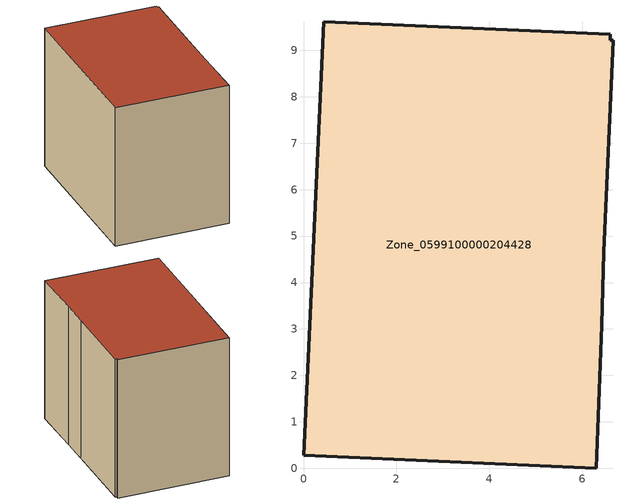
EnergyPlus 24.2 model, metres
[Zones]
Zone_0599100000204428
 floor ground (C_G): 6.61,9.34 6.6,9.22 6.67,9.22 6.47,4.65 6.42,3.08 6.3,0 0,0.28 0.44,9.62 z1.25
 wall outside (C_F): 0,0.28 6.3,0 6.42,3.08 6.47,4.65 6.67,9.22 6.6,9.22 6.61,9.34 0.44,9.62 0,0.28 z1.25:9.25
 roof outside (C_R): 6.61,9.34 0.44,9.62 0,0.28 6.3,0 6.42,3.08 6.47,4.65 6.67,9.22 6.6,9.22 z9.25
[BUILDING]
Pand.0599100000204428: North Axis=0; Terrain=City; Loads Convergence Tolerance Value=0.04; Temperature Convergence Tolerance Value=0.4; Solar Distribution=FullExterior; Maximum Number of Warmup Days=25; Minimum Number of Warmup Days=1
[Site:Location]
Rotterdam.The.Hague.AP_ZH_NLD Design_Conditions: Latitude=51.96; Longitude=4.45; Time Zone=1; Elevation=-4.5
[SITE:GROUNDTEMPERATURE:BUILDINGSURFACE]
18, 18, 18, 18, 18, 18, 18, 18, 18, 18, 18, 18
[MATERIAL] Thermal Absorptance=0.9; Solar Absorptance=0.7; Visible Absorptance=0.7
Name | Roughness | Thickness | Conductivity | Density | Specific Heat
G.TC.1965-1974 | MediumSmooth | 0.15 | 0.882353 | 540 | 1210
F.TC.1965-1974 | Rough | 0.3 | 0.697674 | 1920 | 840
R.TC.1965-1974 | MediumRough | 0.2 | 0.232558 | 1500 | 1000
[CONSTRUCTION]
C_G: G.TC.1965-1974
C_F: F.TC.1965-1974
C_R: R.TC.1965-1974
[ZONE]
Zone_0599100000204428: Type=1; Multiplier=1; Ceiling Height=Autocalculate; Volume=Autocalculate; Floor Area=autocalculate; Part of Total Floor Area=Yes
[ZONEINFILTRATION:DESIGNFLOWRATE]
Infil_Zone_0599100000204428: Zone or ZoneList or Space or SpaceList=Zone_0599100000204428; Schedule=AlwaysOn; Design Flow Rate Calculation Method=Flow/Area; Flow Rate per Floor Area=0.003; Constant Term Coefficient=1; Temperature Term Coefficient=0; Velocity Term Coefficient=0; Velocity Squared Term Coefficient=0
[HVACTEMPLATE:ZONE:IDEALLOADSAIRSYSTEM]
Zone_0599100000204428: Maximum Heating Supply Air Temperature=50; Minimum Cooling Supply Air Temperature=13; Maximum Heating Supply Air Humidity Ratio=0.0156; Minimum Cooling Supply Air Humidity Ratio=0.0077; Heating Limit=NoLimit; Cooling Limit=NoLimit; Dehumidification Control Type=ConstantSensibleHeatRatio; Cooling Sensible Heat Ratio=0.7; Dehumidification Setpoint=60; Humidification Control Type=None; Humidification Setpoint=30; Outdoor Air Method=None; Outdoor Air Flow Rate per Person=0.00944; Outdoor Air Flow Rate per Zone Floor Area=0; Outdoor Air Flow Rate per Zone=0; Demand Controlled Ventilation Type=None; Outdoor Air Economizer Type=NoEconomizer; Heat Recovery Type=None; Sensible Heat Recovery Effectiveness=0.7; Latent Heat Recovery Effectiveness=0.65
[ZONECONTROL:THERMOSTAT]
ThermostatControl_Zone_0599100000204428: Zone or ZoneList=Zone_0599100000204428; Control Type Schedule=DualSetpointControlType; Control 1=Thermostat_Zone_0599100000204428; Temperature Difference Between Cutout And Setpoint=0
[THERMOSTATSETPOINT:DUALSETPOINT]
Thermostat_Zone_0599100000204428: Heating Setpoint Temperature Schedule=HeatingSetpoint_Zone_0599100000204428; Cooling Setpoint Temperature Schedule=CoolingSetpoint_Zone_0599100000204428
[SCHEDULE:COMPACT]
HeatingSetpoint_Zone_0599100000204428: Through: 12/31, For: AllDays, Until: 24:00, 21
CoolingSetpoint_Zone_0599100000204428: Through: 12/31, For: AllDays, Until: 24:00, 24
DualSetpointControlType: Through: 12/31, For: AllDays, Until: 24:00, 4
AlwaysOn: Through: 12/31, For: AllDays, Until: 24:00, 1
